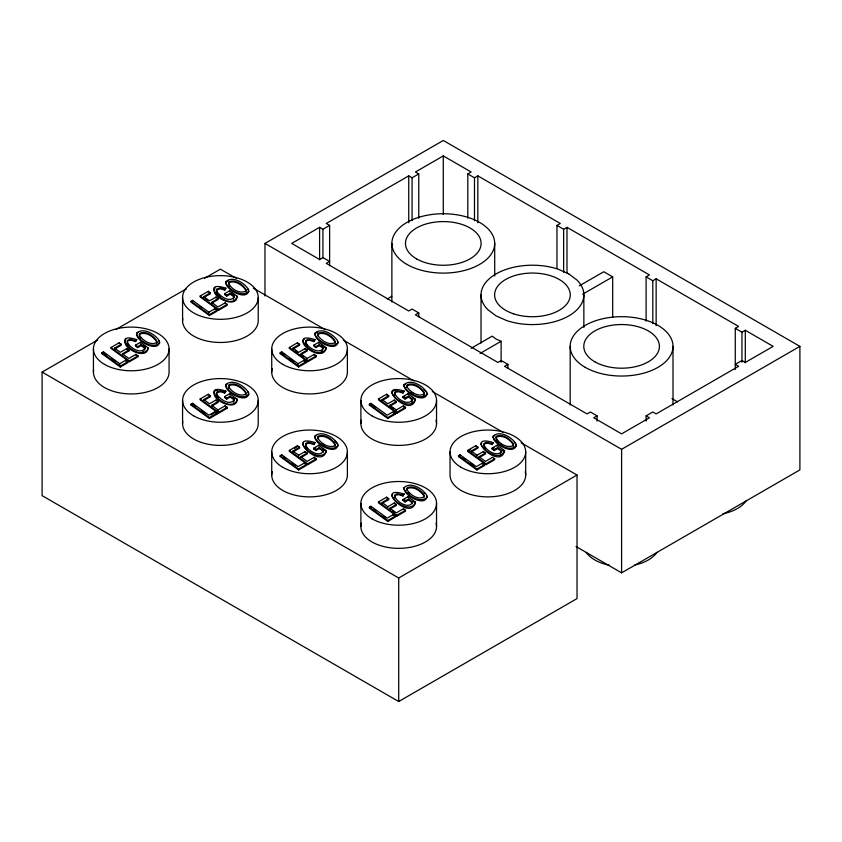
<?xml version="1.0" encoding="UTF-8"?>
<svg xmlns="http://www.w3.org/2000/svg" width="842" height="842" viewBox="0 0 842 842"><rect width="100%" height="100%" fill="white"/><g stroke="black" fill="none" stroke-linecap="round" stroke-linejoin="round"><path stroke-width="1.26" d="M137.583 347.578L137.583 346.662L141.046 344.662L141.046 345.578L137.583 347.578L135.488 346.073L135.488 345.157L140.488 342.273L147.971 347.714C147.95 361.313 119.385 347.672 125.932 339.379M226.73 296.11L226.73 295.195L230.192 293.195L230.192 294.111L226.73 296.11L224.646 294.595L224.646 293.679L229.645 290.795L237.128 296.237C231.361 314.392 195.597 278.544 225.909 288.164L224.709 290.111L220.362 288.785L216.447 290.101M226.73 399.055L226.73 398.14L230.192 396.14L230.192 397.056L226.73 399.055L224.646 397.54L224.646 396.624L229.645 393.74L237.128 399.182C237.097 412.78 208.542 399.14 215.078 390.846M315.887 347.578L315.887 346.662L319.35 344.662L319.35 345.578L315.887 347.578L313.803 346.073L313.803 345.157L318.792 342.273L326.275 347.714C320.518 365.86 284.754 330.011 315.066 339.631L313.866 341.578L309.519 340.252L306.467 340.736L305.393 342.715L307.288 345.809M326.275 347.714C324.412 360.081 303.804 349.946 302.71 341.189M315.887 450.523L315.887 449.607L319.35 447.607L319.35 448.523L315.887 450.523L313.803 449.018L313.803 448.102L318.792 445.218L326.275 450.659C321.949 471.415 283.712 432.851 315.066 442.576L313.866 444.523L309.519 443.197L306.467 443.671L305.604 444.513L305.562 446.334M405.034 399.055L405.034 398.14L408.496 396.14L408.496 397.056L405.034 399.055L402.95 397.54L402.95 396.624L407.949 393.74L415.432 399.182C411.906 410.043 394.414 400.382 391.783 392.519M415.432 399.182C411.138 419.947 372.838 381.384 404.213 391.098L403.013 393.056L398.666 391.719L395.624 392.204L394.551 394.182L395.077 395.603M405.034 502L405.034 501.085L408.496 499.085L408.496 500.001L405.034 502L402.95 500.485L402.95 499.569L407.949 496.685L415.432 502.127C411.107 522.882 372.859 484.329 404.213 494.043L403.013 496.001L398.666 494.664L395.624 495.149L394.761 495.991L394.709 497.801M494.191 450.523L494.191 449.607L497.654 447.607L497.654 448.523L494.191 450.523L492.107 449.018L492.107 448.102L497.096 445.218L504.59 450.659C501.064 461.511 483.561 451.849 480.94 443.997M504.59 450.659C500.285 471.415 461.995 432.851 493.37 442.576L492.17 444.523L487.823 443.197L484.771 443.671L483.908 444.513L483.866 446.334M141.046 344.662L144.992 347.536L144.677 350.177M230.192 293.195L234.139 296.068L233.381 299.352M234.087 400.866L234.139 399.013L230.192 396.14M319.35 344.662L323.296 347.536L322.528 350.83M323.233 452.333L323.296 450.481L319.35 447.607M412.391 400.866L412.454 399.013L408.496 396.14M412.391 503.811L412.454 501.958L408.496 499.085M501.537 452.333L501.6 450.481L497.654 447.607M156.78 343.378L156.938 341.378C154.065 335.937 145.771 330.264 139.604 333.379L139.34 335.821L140.603 338.116M245.938 291.9L246.096 290.816C243.222 285.385 234.929 279.702 228.761 282.828L228.487 284.343L229.761 286.638M245.938 394.845L246.096 393.761C243.222 388.33 234.929 382.647 228.761 385.773L228.456 386.457M335.084 343.378L335.242 341.378C332.369 335.937 324.075 330.264 317.908 333.379L317.644 335.821M335.084 446.323L335.242 445.229C332.369 439.798 324.075 434.125 317.908 437.24L317.613 437.924M513.399 446.323L513.546 445.229C510.684 439.798 502.379 434.125 496.212 437.24L495.949 438.766M144.992 347.536C142.382 355.861 127.11 346.893 127.3 340.652L129.51 339.358L135.562 340.673L136.762 339.631C107.787 330.201 139.404 364.007 147.95 348.893M234.087 297.005C229.624 303.499 218.615 295.458 216.247 290.322M234.087 399.95C229.624 406.444 218.615 398.403 216.247 393.267M323.296 347.536C320.686 355.861 305.414 346.893 305.604 340.652L307.814 339.358L313.866 340.673L315.066 339.631M323.296 450.481C320.686 458.795 305.414 449.838 305.604 443.597L307.814 442.303L313.866 443.608L315.066 442.576M412.454 399.013C409.843 407.328 394.561 398.371 394.761 392.13L396.971 390.835L403.013 392.14L404.213 391.098M412.454 501.958C409.843 510.273 394.561 501.316 394.761 495.075L396.971 493.78L403.013 495.085L404.213 494.043M501.537 451.417C497.19 457.89 484.139 449.765 483.908 443.597L486.118 442.303L492.17 443.608L493.37 442.576M237.097 400.371C228.561 415.474 196.944 381.668 225.909 391.098L224.709 393.056L220.362 391.719L216.447 393.046M326.254 451.838C320.57 460.616 305.646 451.67 302.636 443.997M415.401 503.316C409.728 512.083 394.803 503.137 391.783 495.464M159.612 342.862C153.086 349.356 140.035 341.463 136.551 334.379M248.769 291.395C242.233 297.889 229.192 289.985 225.709 282.901M248.769 394.34C242.233 400.834 229.192 392.93 225.709 385.847M337.916 342.862C331.39 349.356 318.35 341.463 314.866 334.379M337.916 445.807C331.39 452.301 318.35 444.408 314.866 437.314M427.073 394.34C420.537 400.834 407.496 392.93 404.013 385.847M427.073 497.285C420.537 503.779 407.496 495.875 404.013 488.792M516.23 445.807C509.694 452.301 496.654 444.408 493.17 437.314M481.014 444.134L481.813 442.839M406.76 489.402L407.065 488.718C413.233 485.592 421.526 491.265 424.4 496.706M136.551 334.148L138.014 332.39M225.709 282.68L228.308 280.439M225.709 385.625L227.172 383.868M314.866 334.148L317.466 331.916M314.866 437.093L316.329 435.335M404.013 385.625L405.476 383.868M404.013 488.56L404.497 487.602M493.17 437.093L494.633 435.335M233.381 402.297L233.823 401.655M411.685 402.297L412.138 401.655M302.994 340.505L304.236 339.379M302.994 443.45L303.509 442.839M392.151 391.972L393.382 390.846M392.151 494.917L392.656 494.317M156.78 342.462C150.886 346.073 142.256 340.252 139.34 334.905L139.604 334.295C145.771 331.18 154.065 336.853 156.938 342.294M335.084 342.462C329.201 346.073 320.56 340.252 317.644 334.905L317.908 334.295C324.075 331.18 332.369 336.853 335.242 342.294M423.494 395.614L424.4 393.761C421.526 388.33 413.233 382.647 407.065 385.773L406.76 386.457C409.843 391.709 418.327 397.561 424.242 393.93L424.4 392.846C421.526 387.415 413.233 381.731 407.065 384.857L406.802 387.288M127.247 343.389L127.3 341.568L128.163 340.736L131.215 340.252L135.562 341.578L136.762 339.631M224.709 290.111L225.909 288.164M224.709 393.056L225.909 391.098M500.201 454.27L500.843 453.775M215.078 287.901C208.532 296.205 237.118 309.835 237.128 296.237M521.187 442.808L577.023 475.046L577.023 598.578L398.708 701.523L42.1 495.633L42.1 372.101L97.746 339.968M115.922 329.485L186.335 288.827M204.501 278.334L220.404 269.156L236.36 278.365M264.977 295.984L264.977 243.422L443.292 140.477L799.9 346.367L799.9 469.899L621.596 572.844L576.023 546.532M119.743 363.702L125.753 360.229L127.847 361.744L127.847 362.66L120.29 367.017L101.903 353.651L101.903 352.735L103.45 351.851L119.743 363.702L119.743 364.618M114.617 348.114L120.353 352.293L126.837 348.546L128.931 350.062L122.437 353.798L128.837 358.45L135.972 354.335L138.046 355.85L138.046 356.766L129.384 361.765L111.007 348.399L111.007 347.483L119.185 342.757L121.28 344.273L121.28 345.188L114.617 349.03L114.617 348.114L121.28 344.273M208.89 312.235L214.91 308.761L216.994 310.266L216.994 311.182L209.447 315.54L191.06 302.183L191.06 301.268L192.597 300.373L208.89 312.235L208.89 313.15M203.764 296.647L209.511 300.815L215.994 297.079L218.078 298.584L211.595 302.331L217.994 306.983L225.119 302.857L227.203 304.372L227.203 305.288L218.541 310.288L200.154 296.931L200.154 296.016L208.342 291.29L210.426 292.795L210.426 293.711L203.764 297.552L203.764 296.647L210.426 292.795M329.622 265.767L329.622 225.403L322.928 229.266L319.592 227.34L291.732 243.422L319.592 259.504L322.928 257.578L329.622 261.441L326.275 263.367L408.738 310.982L412.085 309.046L418.769 312.908L418.769 316.813M418.769 218.204L418.769 173.936L412.085 177.799L408.738 175.862L326.275 223.477L329.622 225.403M467.805 218.204L467.805 173.936L471.152 172L443.292 155.917L415.432 172L418.769 173.936M101.903 353.651L103.45 352.766L103.45 351.851M122.437 354.714L128.931 350.977L128.931 350.062M211.595 303.246L218.078 299.499L218.078 298.584M120.29 367.017L120.29 366.102L127.847 361.744M129.384 361.765L129.384 360.85L138.046 355.85M209.447 315.54L209.447 314.624L216.994 310.266M218.541 310.288L218.541 309.372L227.203 304.372M467.805 173.936L474.488 177.799L477.835 175.862L560.298 223.477L556.962 225.403L556.962 268.366M191.06 404.213L192.597 403.318L208.89 415.18L214.91 411.706L216.994 413.212L216.994 414.127L209.447 418.485L191.06 405.118L191.06 404.213L209.447 417.569L209.447 418.485M217.994 410.843L217.994 409.928L225.119 405.802L227.203 407.317L227.203 408.233L218.541 413.233L200.154 399.876L200.154 398.961L208.342 394.235L210.426 395.74L210.426 396.656L203.764 400.497L203.764 399.582L210.426 395.74M298.047 363.702L304.067 360.229L306.151 361.744L306.151 362.66L298.594 367.017L280.218 353.651L280.218 352.735L281.754 351.851L298.047 363.702L298.047 364.618M307.141 359.366L307.141 358.45L314.276 354.335L316.35 355.85L316.35 356.766L307.698 361.765L289.311 348.399L289.311 347.483L297.489 342.757L299.584 344.273L299.584 345.188L292.921 349.03L292.921 348.114L299.584 344.273M191.06 405.118L192.597 404.234L192.597 403.318M280.218 353.651L281.754 352.766L281.754 351.851M387.278 298.921L391.793 296.31M211.595 406.191L218.078 402.444L218.078 401.529L215.994 400.024L209.511 403.76L203.764 399.582M300.741 354.714L307.235 350.977L307.235 350.062L305.151 348.546L298.668 352.293L292.921 348.114M218.078 401.529L211.595 405.276L217.994 409.928M307.235 350.062L300.741 353.798L307.141 358.45M210.9 414.927L213.91 413.19M209.447 417.569L216.994 413.212M218.541 413.233L218.541 412.317L227.203 407.317M298.594 367.017L298.594 366.102L306.151 361.744M307.698 361.765L307.698 360.85L316.35 355.85M418.769 312.908L415.432 314.834L497.896 362.449L501.243 360.523L507.926 364.375L507.926 368.291M556.962 225.403L563.645 229.266L566.992 227.34L649.456 274.945L646.109 276.881L646.109 321.149M280.218 455.68L281.754 454.796L298.047 466.647L304.067 463.174L306.151 464.689L306.151 465.594L298.594 469.962L280.218 456.596L280.218 455.68L298.594 469.047L298.594 469.962M298.668 456.153L298.668 455.238L305.151 451.491L307.235 453.007L300.741 456.743L307.141 461.395L314.276 457.28L316.35 458.795L316.35 459.711L307.698 464.71L289.311 451.344L289.311 450.428L297.489 445.702L299.584 447.218L299.584 448.123L292.921 451.975L292.921 451.059L299.584 447.218M369.364 404.213L370.901 403.318L387.204 415.18L393.214 411.706L395.298 413.212L395.298 414.127L387.752 418.485L369.364 405.118L369.364 404.213L387.752 417.569L387.752 418.485M396.298 410.843L396.298 409.928L403.434 405.802L405.507 407.317L405.507 408.233L396.845 413.233L378.458 399.876L378.458 398.961L386.646 394.235L388.73 395.74L388.73 396.656L382.068 400.497L382.068 399.582L388.73 395.74M280.218 456.596L281.754 455.701L281.754 454.796M294.426 448.386L296.468 447.207M369.364 405.118L370.901 404.234L370.901 403.318M471.099 348.325L492.212 336.137L496.085 339.042L501.127 341.284L501.127 362.176M579.317 285.848L603.767 271.734L612.681 276.881L612.681 317.36M396.382 401.529L389.899 405.276L389.899 406.191L396.382 402.444L396.382 401.529L394.298 400.024L387.815 403.76L382.068 399.582M313.803 449.018L315.792 447.86M402.95 397.54L404.949 396.393M480.014 353.472L501.127 341.284M582.675 294.205L612.681 276.881M298.594 469.047L306.151 464.689M307.698 464.71L307.698 463.795L316.35 458.795M387.752 417.569L395.298 413.212M396.845 413.233L396.845 412.317L405.507 407.317M507.926 364.375L504.579 366.312L587.042 413.917L590.389 411.991L597.073 415.853L597.073 421.063M646.109 276.881L652.803 280.733L656.139 278.807L738.602 326.422L735.266 328.348L735.266 369.585M369.364 507.147L370.901 506.263L387.204 518.114L393.214 514.641L395.298 516.157L395.298 517.072L387.752 521.43L369.364 508.063L369.364 507.147L387.752 520.514L387.752 521.43M387.815 507.621L387.815 506.705L394.298 502.958L396.382 504.474L389.899 508.221L396.298 512.873L403.434 508.747L405.507 510.263L405.507 511.178L396.845 516.178L378.458 502.811L378.458 501.906L386.646 497.18L388.73 498.685L388.73 499.601L383.184 502.8M458.522 455.68L460.058 454.796L476.351 466.647L482.371 463.174L484.455 464.689L484.455 465.594L476.909 469.962L458.522 456.596L458.522 455.68L476.909 469.047L476.909 469.962M476.972 456.153L476.972 455.238L483.455 451.491L485.539 453.007L479.056 456.743L485.445 461.395L492.581 457.28L494.664 458.795L494.664 459.711L486.002 464.71L467.615 451.344L467.615 450.428L475.804 445.702L477.888 447.218L477.888 448.123L471.225 451.975L471.225 451.059L477.888 447.218M458.522 456.596L460.058 455.701L460.058 454.796M467.615 451.344L470.678 449.575M382.068 503.442L382.068 502.527L388.73 498.685M402.95 500.485L404.949 499.327M492.107 449.018L494.107 447.86M387.752 520.514L395.298 516.157M396.845 516.178L396.845 515.262L405.507 510.263M476.909 469.047L484.455 464.689M486.002 464.71L486.002 463.795L494.664 458.795M597.073 415.853L593.736 417.779L621.596 433.872L649.456 417.779L646.109 415.853L646.109 421.063M735.266 328.348L741.949 332.211L745.296 330.274L773.156 346.367L745.296 362.449L741.949 360.523L735.266 364.375L738.602 366.312L656.139 413.917L652.803 411.991L646.109 415.853M42.1 372.101L398.708 577.991L577.023 475.046M264.977 243.422L621.596 449.312L799.9 346.367M142.803 351.672L143.582 351.325M321.107 351.672L321.886 351.325M216.152 390.372L217.383 390.109M394.456 390.372L395.698 390.109M131.194 338.705L132.415 338.947M224.709 289.195L220.362 287.869L216.447 289.185L216.773 292.658L220.299 296.163M224.709 392.14L220.362 390.814L217.32 391.288L216.247 394.182L218.141 397.277M671.958 398.603L677.599 401.866M253.442 288.238L325.223 329.675M343.452 340.2L414.096 380.984M432.325 391.509L502.958 432.293M500.38 443.787L502.642 445.207M411.222 392.319L413.496 393.74M322.076 443.787L324.338 445.207M492.107 448.102L494.191 449.607M402.95 396.624L405.034 398.14M313.803 345.157L315.887 346.662M393.214 412.612L395.298 414.127M224.646 293.679L226.73 295.195M306.151 362.66L304.067 361.144L304.067 360.229M402.95 499.569L405.034 501.085M313.803 448.102L315.887 449.607M224.646 396.624L226.73 398.14M135.488 345.157L137.583 346.662M214.91 412.612L216.994 414.127M128.931 350.977L126.837 349.462L126.837 348.546M502.716 450.207L504.59 451.575M497.654 448.523L501.6 451.396L501.6 450.481M412.622 398.055L415.432 400.097M408.496 397.056L412.454 399.929M471.225 451.059L476.972 455.238M467.615 450.428L486.002 463.795M321.602 345.231L326.275 348.63M319.35 345.578L323.296 348.451M389.899 405.276L396.298 409.928M391.73 407.517L393.551 408.844M378.458 398.961L396.845 412.317M231.508 293.069L234.318 295.11M230.192 294.111L234.139 296.984L234.139 296.068M295.795 351.114L297.71 352.503M301.657 355.377L303.488 356.713M289.311 347.483L307.698 360.85M280.218 352.735L298.594 366.102M205.68 298.952L207.595 300.341M200.154 296.016L218.541 309.372M191.06 301.268L209.447 314.624M412.622 501.001L415.432 503.042L415.432 502.127M408.496 500.001L412.454 502.874M322.539 448.849L326.275 451.575L326.275 450.659M319.35 448.523L323.296 451.396M382.068 502.527L387.815 506.705M392.635 511.126L394.466 512.452M378.458 501.906L396.845 515.262M233.381 397.382L235.255 398.74M230.192 397.056L234.139 399.929L234.139 399.013M292.921 451.059L298.668 455.238M289.311 450.428L307.698 463.795M143.298 345.231L145.171 346.588M141.046 345.578L144.992 348.451M200.154 398.961L218.541 412.317M111.007 347.483L129.384 360.85M101.903 352.735L120.29 366.102M405.507 408.233L403.434 406.718L403.434 405.802M463.111 457.932L465.152 459.406M470.246 463.111L474.32 466.079M372.943 405.718L374.974 407.202M281.754 352.766L284.807 354.987M289.901 358.692L293.974 361.65M199.733 306.477L201.764 307.962M373.964 509.399L375.995 510.883M383.131 516.072L385.162 517.556M227.203 408.233L225.119 406.718L225.119 405.802M283.786 457.185L285.827 458.669M291.932 463.111L294.995 465.342M193.618 404.97L195.66 406.454M201.764 410.907L204.816 413.127M104.461 353.503L106.502 354.987M111.597 358.692L115.67 361.65M498.569 442.408L496.317 439.745M408.065 492.528L409.412 493.875M424.021 389.604L425.968 391.74M424.021 492.549L425.105 493.623M334.863 441.071L336.811 443.208M514.251 442.155L515.115 443.208M484.234 447.07L485.602 448.754M305.93 447.07L307.288 448.754M127.626 344.125L128.984 345.809M247.664 288.795L248.832 291.543M247.664 391.74L248.832 394.488M158.506 340.263L159.675 343.02M515.746 444.197L516.293 445.955M426.589 392.719L427.136 394.488M426.589 495.664L427.136 497.433M337.442 341.252L337.989 343.02M337.442 444.197L337.989 445.955M406.802 489.318C409.717 494.675 418.348 500.485 424.242 496.875L424.4 495.791C421.526 490.36 413.233 484.676 407.065 487.802L406.802 490.233M317.644 437.851C320.56 443.197 329.201 449.018 335.084 445.407L335.242 444.323C332.369 438.882 324.075 433.209 317.908 436.324L317.644 438.766M228.487 386.373C231.413 391.73 240.044 397.54 245.938 393.93L246.096 392.846C243.222 387.415 234.929 381.731 228.761 384.857L228.866 388.267M745.296 330.274L745.296 362.828M741.949 332.211L741.949 362.155M673.011 346.367L673.011 404.949M656.139 278.807L656.139 325.675M652.803 280.733L652.803 323.707M621.596 449.312L621.596 572.844M583.853 294.889L583.853 327.443M570.181 346.367L570.181 404.949M566.992 227.34L566.992 272.903M563.645 229.266L563.645 272.229M525.692 451.88L525.692 475.046M497.096 445.218L497.096 446.134M494.707 243.422L494.707 275.965M492.17 443.608L492.17 444.523M485.539 453.007L485.539 453.912L479.056 457.659L479.056 456.743M483.455 451.491L483.455 452.407M482.371 463.174L482.371 464.089M481.024 294.889L481.024 343.062M477.835 175.862L477.835 222.73M475.804 445.702L475.804 446.618M474.488 177.799L474.488 220.762M450.038 451.88L450.038 475.046A37.827 21.839 0 0 0 490.833 496.812A37.827 21.839 0 0 0 525.219 471.625M443.292 155.917L443.292 214.51M436.535 400.413L436.535 423.568M436.535 503.358L436.535 526.513M412.085 177.799L412.085 220.762M408.738 175.862L408.738 222.73M407.949 393.74L407.949 394.656M407.949 496.685L407.949 497.601M403.434 508.747L403.434 509.663M403.013 392.14L403.013 393.056M403.013 495.085L403.013 496.001M398.708 577.991L398.708 701.523M396.382 504.474L396.382 505.389L389.899 509.136L389.899 508.221M394.298 400.024L394.298 400.929M394.298 502.958L394.298 503.874M393.214 514.641L393.214 515.557M391.877 243.422L391.877 302.004M386.646 394.235L386.646 395.151M386.646 497.18L386.646 498.085M370.901 506.263L370.901 507.179M360.892 400.413L360.892 423.568M360.892 503.358L360.892 526.513M347.388 348.935L347.388 372.101A37.827 21.839 0 0 1 306.593 393.867A37.827 21.839 0 0 1 272.198 368.68M347.388 451.88L347.388 475.046A37.827 21.839 0 0 1 306.593 496.812A37.827 21.839 0 0 1 272.198 471.625M322.928 229.266L322.928 257.905M319.592 227.34L319.592 259.883M318.792 342.273L318.792 343.189M318.792 445.218L318.792 446.134M314.276 354.335L314.276 355.25M314.276 457.28L314.276 458.195M313.866 340.673L313.866 341.578M313.866 443.608L313.866 444.523M307.235 453.007L307.235 453.912L300.741 457.659L300.741 456.743M305.151 348.546L305.151 349.462M305.151 451.491L305.151 452.407M297.489 342.757L297.489 343.673M297.489 445.702L297.489 446.618M271.734 348.935L271.734 372.101M271.734 451.88L271.734 475.046M258.231 297.468A37.827 21.839 0 0 1 201.491 316.382A37.827 21.839 0 0 1 201.491 278.555A37.827 21.839 0 0 1 258.231 297.468L258.231 320.634A37.827 21.839 0 0 1 218.425 342.441A37.827 21.839 0 0 1 182.788 318.35M258.231 400.413L258.231 423.568A37.827 21.839 0 0 1 218.425 445.376A37.827 21.839 0 0 1 182.788 421.295M237.128 399.182L237.128 400.097M229.645 290.795L229.645 291.711M229.645 393.74L229.645 394.656M225.119 302.857L225.119 303.773M215.994 297.079L215.994 297.994M215.994 400.024L215.994 400.929M214.91 308.761L214.91 309.677M208.342 291.29L208.342 292.206M208.342 394.235L208.342 395.151M192.597 300.373L192.597 301.289M182.577 297.468L182.577 320.634M182.577 400.413L182.577 423.568M169.074 348.935L169.074 372.101A37.827 21.839 0 0 1 129.279 393.909A37.827 21.839 0 0 1 93.63 369.817M147.971 347.714L147.971 348.63M140.488 342.273L140.488 343.189M135.972 354.335L135.972 355.25M135.562 340.673L135.562 341.578M125.753 360.229L125.753 361.144M119.185 342.757L119.185 343.673M93.43 348.935L93.43 372.101M656.907 552.352A37.827 21.839 0 0 1 634.91 564.971M609.45 565.214A37.827 21.839 0 0 1 586.285 552.352M746.065 500.885A37.827 21.839 0 0 1 722.899 513.746M436.072 420.158A37.827 21.839 0 0 1 398.708 445.407A37.827 21.839 0 0 1 361.355 420.158M436.072 523.092A37.827 21.839 0 0 1 398.708 548.352A37.827 21.839 0 0 1 361.355 523.092M136.551 333.232C135.415 341.389 159.391 353.44 159.527 341.252C155.602 334.327 143.203 326.822 136.551 333.232M225.709 384.71C224.572 392.867 248.548 404.907 248.674 392.719C244.748 385.794 232.35 378.29 225.709 384.71M225.709 281.765C224.572 289.922 248.548 301.962 248.674 289.785C244.748 282.849 232.35 275.345 225.709 281.765M314.866 436.177C313.719 444.334 337.695 456.385 337.831 444.197C333.906 437.272 321.507 429.767 314.866 436.177M314.866 333.232C313.719 341.389 337.695 353.44 337.831 341.252C333.906 334.327 321.507 326.822 314.866 333.232M404.013 487.655C402.876 495.812 426.852 507.852 426.989 495.664C423.052 488.739 410.654 481.235 404.013 487.655M404.013 384.71C402.876 392.867 426.852 404.907 426.989 392.719C423.052 385.794 410.654 378.29 404.013 384.71M493.17 436.177C492.023 444.334 516.009 456.385 516.135 444.197C512.21 437.272 499.811 429.767 493.17 436.177M246.096 289.901L245.938 290.985C240.012 294.553 230.298 288.68 228.456 282.596L228.761 281.912C234.929 278.786 243.222 284.47 246.096 289.901M513.546 444.323L513.399 445.407C507.463 448.975 497.748 443.103 495.917 437.009L496.212 436.324C502.379 433.209 510.684 438.882 513.546 444.323M568.803 273.903L558.151 269.187A51.415 29.68 0 0 0 496.085 273.903A51.415 29.68 0 0 0 487.918 309.74L496.085 315.887L506.737 320.602A51.415 29.68 0 0 0 568.803 315.887A51.415 29.68 0 0 0 576.97 280.049L568.803 273.903M513.525 313.803A37.827 21.839 0 0 0 570.266 294.889A37.827 21.839 0 0 0 513.525 275.976A37.827 21.839 0 0 0 513.525 313.803M585.243 367.354A51.415 29.68 0 0 0 671.253 354.05A51.415 29.68 0 0 0 608.282 317.687A51.415 29.68 0 0 0 585.243 367.354M594.852 361.807A37.827 21.839 0 0 0 658.128 352.019A37.827 21.839 0 0 0 611.808 325.275A37.827 21.839 0 0 0 594.852 361.807M406.928 264.409A51.415 29.68 0 0 0 492.949 251.105A51.415 29.68 0 0 0 429.978 214.752A51.415 29.68 0 0 0 406.928 264.409M416.537 258.862A37.827 21.839 0 0 0 479.824 249.074A37.827 21.839 0 0 0 433.504 222.33A37.827 21.839 0 0 0 416.537 258.862M104.503 364.375A37.827 21.839 0 0 0 167.79 354.587A37.827 21.839 0 0 0 121.459 327.843A37.827 21.839 0 0 0 104.503 364.375M282.817 364.375A37.827 21.839 0 0 0 346.094 354.587A37.827 21.839 0 0 0 299.773 327.843A37.827 21.839 0 0 0 282.817 364.375M193.66 415.853A37.827 21.839 0 0 0 256.936 406.065A37.827 21.839 0 0 0 210.616 379.321A37.827 21.839 0 0 0 193.66 415.853M371.964 415.853A37.827 21.839 0 0 0 435.251 406.065A37.827 21.839 0 0 0 388.92 379.321A37.827 21.839 0 0 0 371.964 415.853M461.121 467.321A37.827 21.839 0 0 0 524.398 457.532A37.827 21.839 0 0 0 478.077 430.788A37.827 21.839 0 0 0 461.121 467.321M282.817 467.321A37.827 21.839 0 0 0 346.094 457.532A37.827 21.839 0 0 0 299.773 430.788A37.827 21.839 0 0 0 282.817 467.321M371.964 518.798A37.827 21.839 0 0 0 435.251 509.01A37.827 21.839 0 0 0 388.92 482.255A37.827 21.839 0 0 0 371.964 518.798"/></g></svg>
